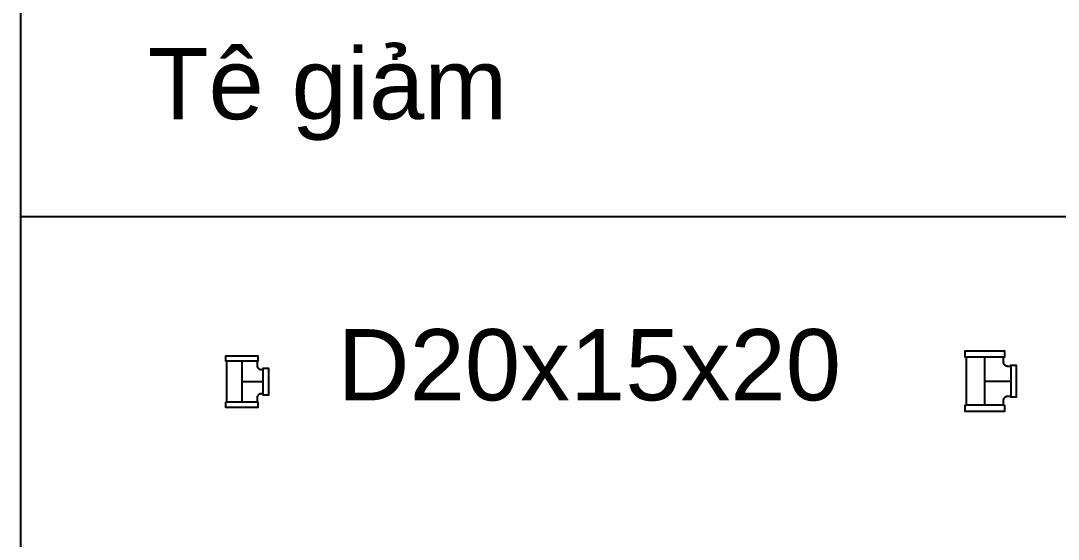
# Model space of a CAD drawing. Header units: millimetres. Extents: x 1218 to 72853, y -34712 to 16286.
# Drawn here: x 38761 to 39926, y 12319 to 12901 of the extents above; entities that cross this region are included whole.
import ezdxf

# ---------------------------------------------------------------- set-up
doc = ezdxf.new("R2010")
doc.units = ezdxf.units.MM
doc.styles.get("Standard").update_dxf_attribs({"font": 'arial.ttf'})

# ---------------------------------------------------------------- blocks, each defined once
blk = doc.blocks.new('TE-DN20x15 PCCC')
for p, q in [((17, 23), (-17, 23)), ((24, -13.5), (24, 13.5)), ((17, -23), (-17, -23))]:
    blk.add_line(p, q)
at = {"color": 8}
for p, q in [((0, 23), (0, -23)), ((0, 0), (24, 0))]:
    blk.add_line(p, q, dxfattribs=at)
blk.add_lwpolyline([(22, -13.5), (21.7, -13.5), (21.5, -13.5), (21.4, -13.5), (21.2, -13.6), (21.1, -13.6), (20.9, -13.6), (20.8, -13.7), (20.6, -13.7), (20.5, -13.7), (20.3, -13.8), (20.2, -13.9), (20, -13.9), (19.9, -14), (19.7, -14), (19.6, -14.1), (19.5, -14.2), (19.3, -14.3), (19.2, -14.4), (19.1, -14.5), (18.9, -14.5), (18.8, -14.6), (18.7, -14.7), (18.6, -14.9), (18.5, -15), (18.4, -15.1), (18.2, -15.2), (18.1, -15.3), (18, -15.4), (18, -15.6), (17.9, -15.7), (17.8, -15.8), (17.7, -16), (17.6, -16.1), (17.5, -16.2), (17.5, -16.4), (17.4, -16.5), (17.4, -16.7), (17.3, -16.8), (17.2, -17), (17.2, -17.1), (17.2, -17.3), (17.1, -17.4), (17.1, -17.6), (17.1, -17.7), (17, -17.9), (17, -18), (17, -18.2), (17, -18.3), (17, -18.5), (17, -22), (17, -22.1), (17, -22.1), (17, -22.1), (17, -22.2), (17, -22.2), (17, -22.2), (17, -22.2), (17, -22.3), (17, -22.3), (17.1, -22.3), (17.1, -22.4), (17.1, -22.4), (17.1, -22.4), (17.1, -22.5), (17.1, -22.5), (17.1, -22.5), (17.2, -22.5), (17.2, -22.6), (17.2, -22.6), (17.2, -22.6), (17.2, -22.6), (17.2, -22.7), (17.3, -22.7), (17.3, -22.7), (17.3, -22.7), (17.3, -22.8), (17.4, -22.8), (17.4, -22.8), (17.4, -22.8), (17.4, -22.8), (17.5, -22.8), (17.5, -22.9), (17.5, -22.9), (17.5, -22.9), (17.6, -22.9), (17.6, -22.9), (17.6, -22.9), (17.7, -22.9), (17.7, -23), (17.7, -23), (17.8, -23), (17.8, -23), (17.8, -23), (17.8, -23), (17.9, -23), (17.9, -23), (17.9, -23), (18, -23), (18, -23), (18, -29), (-18, -29), (-18, -23), (-17.9, -23), (-17.9, -23), (-17.9, -23), (-17.8, -23), (-17.8, -23), (-17.8, -23), (-17.8, -23), (-17.7, -23), (-17.7, -23), (-17.7, -22.9), (-17.6, -22.9), (-17.6, -22.9), (-17.6, -22.9), (-17.5, -22.9), (-17.5, -22.9), (-17.5, -22.9), (-17.5, -22.8), (-17.4, -22.8), (-17.4, -22.8), (-17.4, -22.8), (-17.4, -22.8), (-17.3, -22.8), (-17.3, -22.7), (-17.3, -22.7), (-17.3, -22.7), (-17.2, -22.7), (-17.2, -22.6), (-17.2, -22.6), (-17.2, -22.6), (-17.2, -22.6), (-17.2, -22.5), (-17.1, -22.5), (-17.1, -22.5), (-17.1, -22.5), (-17.1, -22.4), (-17.1, -22.4), (-17.1, -22.4), (-17.1, -22.3), (-17, -22.3), (-17, -22.3), (-17, -22.2), (-17, -22.2), (-17, -22.2), (-17, -22.2), (-17, -22.1), (-17, -22.1), (-17, -22.1), (-17, -22), (-17, -22), (-17, 22), (-17, 22.1), (-17, 22.1), (-17, 22.1), (-17, 22.2), (-17, 22.2), (-17, 22.2), (-17, 22.2), (-17, 22.3), (-17, 22.3), (-17.1, 22.3), (-17.1, 22.4), (-17.1, 22.4), (-17.1, 22.4), (-17.1, 22.5), (-17.1, 22.5), (-17.1, 22.5), (-17.2, 22.5), (-17.2, 22.6), (-17.2, 22.6), (-17.2, 22.6), (-17.2, 22.6), (-17.2, 22.7), (-17.3, 22.7), (-17.3, 22.7), (-17.3, 22.7), (-17.3, 22.8), (-17.4, 22.8), (-17.4, 22.8), (-17.4, 22.8), (-17.4, 22.8), (-17.5, 22.8), (-17.5, 22.9), (-17.5, 22.9), (-17.5, 22.9), (-17.6, 22.9), (-17.6, 22.9), (-17.6, 22.9), (-17.7, 22.9), (-17.7, 23), (-17.7, 23), (-17.8, 23), (-17.8, 23), (-17.8, 23), (-17.8, 23), (-17.9, 23), (-17.9, 23), (-17.9, 23), (-18, 23), (-18, 23), (-18, 29), (18, 29), (18, 23), (17.9, 23), (17.9, 23), (17.9, 23), (17.8, 23), (17.8, 23), (17.8, 23), (17.8, 23), (17.7, 23), (17.7, 23), (17.7, 22.9), (17.6, 22.9), (17.6, 22.9), (17.6, 22.9), (17.5, 22.9), (17.5, 22.9), (17.5, 22.9), (17.5, 22.8), (17.4, 22.8), (17.4, 22.8), (17.4, 22.8), (17.4, 22.8), (17.3, 22.8), (17.3, 22.7), (17.3, 22.7), (17.3, 22.7), (17.2, 22.7), (17.2, 22.6), (17.2, 22.6), (17.2, 22.6), (17.2, 22.6), (17.2, 22.5), (17.1, 22.5), (17.1, 22.5), (17.1, 22.5), (17.1, 22.4), (17.1, 22.4), (17.1, 22.4), (17.1, 22.3), (17, 22.3), (17, 22.3), (17, 22.2), (17, 22.2), (17, 22.2), (17, 22.2), (17, 22.1), (17, 22.1), (17, 22.1), (17, 22), (17, 22), (17, 18.5), (17, 18.2), (17, 18), (17, 17.9), (17.1, 17.7), (17.1, 17.6), (17.1, 17.4), (17.2, 17.3), (17.2, 17.1), (17.2, 17), (17.3, 16.8), (17.4, 16.7), (17.4, 16.5), (17.5, 16.4), (17.5, 16.2), (17.6, 16.1), (17.7, 16), (17.8, 15.8), (17.9, 15.7), (18, 15.6), (18, 15.4), (18.1, 15.3), (18.2, 15.2), (18.4, 15.1), (18.5, 15), (18.6, 14.9), (18.7, 14.7), (18.8, 14.6), (18.9, 14.5), (19.1, 14.5), (19.2, 14.4), (19.3, 14.3), (19.5, 14.2), (19.6, 14.1), (19.7, 14), (19.9, 14), (20, 13.9), (20.2, 13.9), (20.3, 13.8), (20.5, 13.7), (20.6, 13.7), (20.8, 13.7), (20.9, 13.6), (21.1, 13.6), (21.2, 13.6), (21.4, 13.5), (21.5, 13.5), (21.7, 13.5), (21.8, 13.5), (22, 13.5), (22.5, 13.5), (22.6, 13.5), (22.6, 13.5), (22.7, 13.5), (22.7, 13.5), (22.8, 13.5), (22.8, 13.5), (22.9, 13.5), (22.9, 13.6), (23, 13.6), (23, 13.6), (23.1, 13.6), (23.1, 13.6), (23.1, 13.6), (23.2, 13.7), (23.2, 13.7), (23.3, 13.7), (23.3, 13.7), (23.3, 13.8), (23.4, 13.8), (23.4, 13.8), (23.5, 13.8), (23.5, 13.9), (23.5, 13.9), (23.6, 13.9), (23.6, 14), (23.6, 14), (23.7, 14), (23.7, 14.1), (23.7, 14.1), (23.7, 14.2), (23.8, 14.2), (23.8, 14.2), (23.8, 14.3), (23.8, 14.3), (23.9, 14.4), (23.9, 14.4), (23.9, 14.4), (23.9, 14.5), (23.9, 14.5), (23.9, 14.6), (24, 14.6), (24, 14.7), (24, 14.7), (24, 14.8), (24, 14.8), (24, 14.9), (24, 14.9), (24, 15), (24, 15), (30, 15), (30, -15), (24, -15), (24, -14.9), (24, -14.9), (24, -14.8), (24, -14.8), (24, -14.7), (24, -14.7), (24, -14.6), (23.9, -14.6), (23.9, -14.5), (23.9, -14.5), (23.9, -14.4), (23.9, -14.4), (23.9, -14.4), (23.8, -14.3), (23.8, -14.3), (23.8, -14.2), (23.8, -14.2), (23.7, -14.2), (23.7, -14.1), (23.7, -14.1), (23.7, -14), (23.6, -14), (23.6, -14), (23.6, -13.9), (23.5, -13.9), (23.5, -13.9), (23.5, -13.8), (23.4, -13.8), (23.4, -13.8), (23.3, -13.8), (23.3, -13.7), (23.3, -13.7), (23.2, -13.7), (23.2, -13.7), (23.1, -13.6), (23.1, -13.6), (23.1, -13.6), (23, -13.6), (23, -13.6), (22.9, -13.6), (22.9, -13.5), (22.8, -13.5), (22.8, -13.5), (22.7, -13.5), (22.7, -13.5), (22.6, -13.5), (22.6, -13.5), (22.5, -13.5), (22.5, -13.5)], close=True)
at = {"flags": 1}
for p in [(0, 29), (30, 0), (0, -29)]:
    blk.add_attdef('AMC', p, '', height=0.5, dxfattribs=at)
blk = doc.blocks.new('TE-DN25x20 PCCC')
for p, q in [((20.5, 27), (-20.5, 27)), ((29, 17), (29, -17)), ((20.5, -27), (-20.5, -27))]:
    blk.add_line(p, q)
at = {"color": 8}
for p, q in [((0, -27), (0, 27)), ((0, 0), (29, 0))]:
    blk.add_line(p, q, dxfattribs=at)
blk.add_lwpolyline([(20.5, 21.7), (20.5, 21.5), (20.5, 21.4), (20.6, 21.2), (20.6, 21.1), (20.6, 20.9), (20.7, 20.8), (20.7, 20.6), (20.7, 20.5), (20.8, 20.3), (20.9, 20.2), (20.9, 20), (21, 19.9), (21, 19.7), (21.1, 19.6), (21.2, 19.5), (21.3, 19.3), (21.4, 19.2), (21.5, 19.1), (21.5, 18.9), (21.6, 18.8), (21.7, 18.7), (21.9, 18.6), (22, 18.5), (22.1, 18.4), (22.2, 18.2), (22.3, 18.1), (22.4, 18), (22.6, 18), (22.7, 17.9), (22.8, 17.8), (23, 17.7), (23.1, 17.6), (23.2, 17.5), (23.4, 17.5), (23.5, 17.4), (23.7, 17.4), (23.8, 17.3), (24, 17.2), (24.1, 17.2), (24.3, 17.2), (24.4, 17.1), (24.6, 17.1), (24.7, 17.1), (24.9, 17), (25, 17), (25.2, 17), (25.3, 17), (25.5, 17), (28, 17), (28.1, 17), (28.1, 17), (28.1, 17), (28.2, 17), (28.2, 17), (28.2, 17), (28.2, 17), (28.3, 17), (28.3, 17), (28.3, 17.1), (28.4, 17.1), (28.4, 17.1), (28.4, 17.1), (28.5, 17.1), (28.5, 17.1), (28.5, 17.1), (28.5, 17.2), (28.6, 17.2), (28.6, 17.2), (28.6, 17.2), (28.6, 17.2), (28.7, 17.2), (28.7, 17.3), (28.7, 17.3), (28.7, 17.3), (28.8, 17.3), (28.8, 17.4), (28.8, 17.4), (28.8, 17.4), (28.8, 17.4), (28.8, 17.5), (28.9, 17.5), (28.9, 17.5), (28.9, 17.5), (28.9, 17.6), (28.9, 17.6), (28.9, 17.6), (28.9, 17.7), (29, 17.7), (29, 17.7), (29, 17.8), (29, 17.8), (29, 17.8), (29, 17.8), (29, 17.9), (29, 17.9), (29, 17.9), (29, 18), (29, 18), (35, 18), (35, -18), (29, -18), (29, -17.9), (29, -17.9), (29, -17.9), (29, -17.8), (29, -17.8), (29, -17.8), (29, -17.8), (29, -17.7), (29, -17.7), (28.9, -17.7), (28.9, -17.6), (28.9, -17.6), (28.9, -17.6), (28.9, -17.5), (28.9, -17.5), (28.9, -17.5), (28.8, -17.5), (28.8, -17.4), (28.8, -17.4), (28.8, -17.4), (28.8, -17.4), (28.8, -17.3), (28.7, -17.3), (28.7, -17.3), (28.7, -17.3), (28.7, -17.2), (28.6, -17.2), (28.6, -17.2), (28.6, -17.2), (28.6, -17.2), (28.5, -17.2), (28.5, -17.1), (28.5, -17.1), (28.5, -17.1), (28.4, -17.1), (28.4, -17.1), (28.4, -17.1), (28.3, -17.1), (28.3, -17), (28.3, -17), (28.2, -17), (28.2, -17), (28.2, -17), (28.2, -17), (28.1, -17), (28.1, -17), (28.1, -17), (28, -17), (28, -17), (25.5, -17), (25.2, -17), (25, -17), (24.9, -17), (24.7, -17.1), (24.6, -17.1), (24.4, -17.1), (24.3, -17.2), (24.1, -17.2), (24, -17.2), (23.8, -17.3), (23.7, -17.4), (23.5, -17.4), (23.4, -17.5), (23.2, -17.5), (23.1, -17.6), (23, -17.7), (22.8, -17.8), (22.7, -17.9), (22.6, -18), (22.4, -18), (22.3, -18.1), (22.2, -18.2), (22.1, -18.4), (22, -18.5), (21.9, -18.6), (21.7, -18.7), (21.6, -18.8), (21.5, -18.9), (21.5, -19.1), (21.4, -19.2), (21.3, -19.3), (21.2, -19.5), (21.1, -19.6), (21, -19.7), (21, -19.9), (20.9, -20), (20.9, -20.2), (20.8, -20.3), (20.7, -20.5), (20.7, -20.6), (20.7, -20.8), (20.6, -20.9), (20.6, -21.1), (20.6, -21.2), (20.5, -21.4), (20.5, -21.5), (20.5, -21.7), (20.5, -21.8), (20.5, -22), (20.5, -25.5), (20.5, -25.6), (20.5, -25.6), (20.5, -25.7), (20.5, -25.7), (20.5, -25.8), (20.5, -25.8), (20.5, -25.9), (20.6, -25.9), (20.6, -26), (20.6, -26), (20.6, -26.1), (20.6, -26.1), (20.6, -26.1), (20.7, -26.2), (20.7, -26.2), (20.7, -26.3), (20.7, -26.3), (20.8, -26.3), (20.8, -26.4), (20.8, -26.4), (20.8, -26.5), (20.9, -26.5), (20.9, -26.5), (20.9, -26.6), (21, -26.6), (21, -26.6), (21, -26.7), (21.1, -26.7), (21.1, -26.7), (21.2, -26.7), (21.2, -26.8), (21.2, -26.8), (21.3, -26.8), (21.3, -26.8), (21.4, -26.9), (21.4, -26.9), (21.4, -26.9), (21.5, -26.9), (21.5, -26.9), (21.6, -26.9), (21.6, -27), (21.7, -27), (21.7, -27), (21.8, -27), (21.8, -27), (21.9, -27), (21.9, -27), (22, -27), (22, -27), (22, -34), (-22, -34), (-22, -27), (-21.9, -27), (-21.9, -27), (-21.8, -27), (-21.8, -27), (-21.7, -27), (-21.7, -27), (-21.6, -27), (-21.6, -26.9), (-21.5, -26.9), (-21.5, -26.9), (-21.4, -26.9), (-21.4, -26.9), (-21.4, -26.9), (-21.3, -26.8), (-21.3, -26.8), (-21.2, -26.8), (-21.2, -26.8), (-21.2, -26.7), (-21.1, -26.7), (-21.1, -26.7), (-21, -26.7), (-21, -26.6), (-21, -26.6), (-20.9, -26.6), (-20.9, -26.5), (-20.9, -26.5), (-20.8, -26.5), (-20.8, -26.4), (-20.8, -26.4), (-20.8, -26.3), (-20.7, -26.3), (-20.7, -26.3), (-20.7, -26.2), (-20.7, -26.2), (-20.6, -26.1), (-20.6, -26.1), (-20.6, -26.1), (-20.6, -26), (-20.6, -26), (-20.6, -25.9), (-20.5, -25.9), (-20.5, -25.8), (-20.5, -25.8), (-20.5, -25.7), (-20.5, -25.7), (-20.5, -25.6), (-20.5, -25.6), (-20.5, -25.5), (-20.5, -25.5), (-20.5, 25.5), (-20.5, 25.6), (-20.5, 25.6), (-20.5, 25.7), (-20.5, 25.7), (-20.5, 25.8), (-20.5, 25.8), (-20.5, 25.9), (-20.6, 25.9), (-20.6, 26), (-20.6, 26), (-20.6, 26.1), (-20.6, 26.1), (-20.6, 26.1), (-20.7, 26.2), (-20.7, 26.2), (-20.7, 26.3), (-20.7, 26.3), (-20.8, 26.3), (-20.8, 26.4), (-20.8, 26.4), (-20.8, 26.5), (-20.9, 26.5), (-20.9, 26.5), (-20.9, 26.6), (-21, 26.6), (-21, 26.6), (-21, 26.7), (-21.1, 26.7), (-21.1, 26.7), (-21.2, 26.7), (-21.2, 26.8), (-21.2, 26.8), (-21.3, 26.8), (-21.3, 26.8), (-21.4, 26.9), (-21.4, 26.9), (-21.4, 26.9), (-21.5, 26.9), (-21.5, 26.9), (-21.6, 26.9), (-21.6, 27), (-21.7, 27), (-21.7, 27), (-21.8, 27), (-21.8, 27), (-21.9, 27), (-21.9, 27), (-22, 27), (-22, 27), (-22, 27), (-22, 34), (22, 34), (22, 27), (22, 27), (21.9, 27), (21.9, 27), (21.8, 27), (21.8, 27), (21.7, 27), (21.7, 27), (21.6, 27), (21.6, 26.9), (21.5, 26.9), (21.5, 26.9), (21.4, 26.9), (21.4, 26.9), (21.4, 26.9), (21.3, 26.8), (21.3, 26.8), (21.2, 26.8), (21.2, 26.8), (21.2, 26.7), (21.1, 26.7), (21.1, 26.7), (21, 26.7), (21, 26.6), (21, 26.6), (20.9, 26.6), (20.9, 26.5), (20.9, 26.5), (20.8, 26.5), (20.8, 26.4), (20.8, 26.4), (20.8, 26.3), (20.7, 26.3), (20.7, 26.3), (20.7, 26.2), (20.7, 26.2), (20.6, 26.1), (20.6, 26.1), (20.6, 26.1), (20.6, 26), (20.6, 26), (20.6, 25.9), (20.5, 25.9), (20.5, 25.8), (20.5, 25.8), (20.5, 25.7), (20.5, 25.7), (20.5, 25.6), (20.5, 25.6), (20.5, 25.5), (20.5, 25.5), (20.5, 22)], close=True)
at = {"flags": 1}
for p in [(0, 34), (35, 0), (0, -34)]:
    blk.add_attdef('AMC', p, '', height=0.5, dxfattribs=at)

msp = doc.modelspace()

# ---------------------------------------------------------------- linework, layer by layer
for p, q in [((38761.2, 9231.3), (38761.2, 14914.2)), ((38761.2, 12681.2), (44955.1, 12681.2))]:
    msp.add_line(p, q)

# ---------------------------------------------------------------- block references
for name, p in [('TE-DN20x15 PCCC', (39009.5, 12495.6)), ('TE-DN25x20 PCCC', (39843.8, 12496.1))]:
    msp.add_blockref(name, p)

# ---------------------------------------------------------------- texts
at = {"color": 1, "ltscale": 500}
msp.add_text('Tê giảm', height=80, rotation=360, dxfattribs=at).set_placement((38903.8, 12790.4))
at = {"color": 2, "ltscale": 500}
msp.add_text('D20x15x20', height=80, rotation=360, dxfattribs=at).set_placement((39117, 12474.6))

doc.saveas('drawing.dxf')
